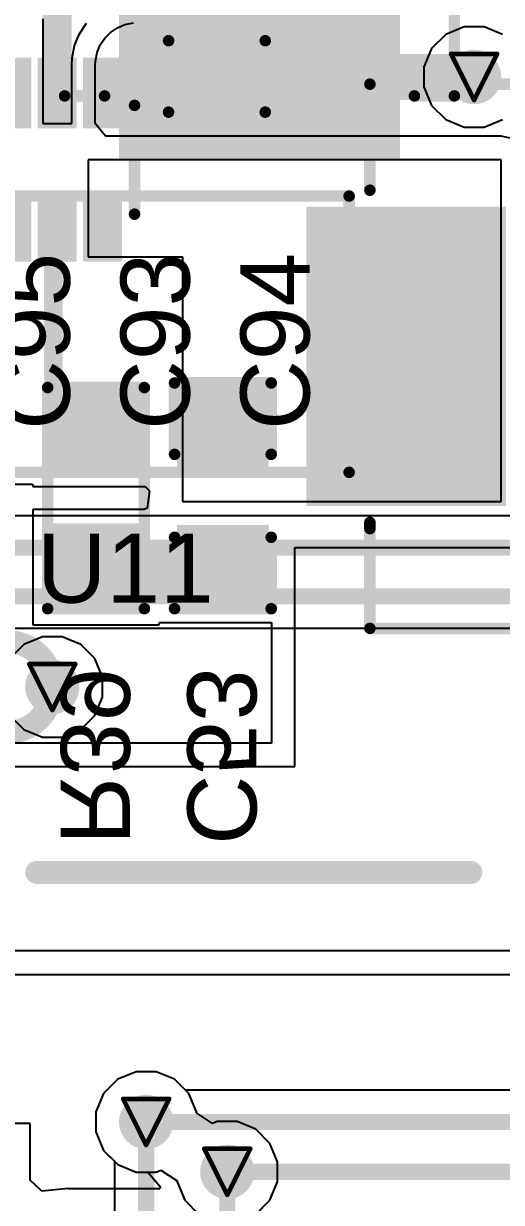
# Model space of a CAD drawing. Header units: inches. Extents: x 0 to 211, y 0 to 201.
# Drawn here: x 0.318 to 0.525, y 2.731 to 3.242 of the extents above; entities that cross this region are included whole.
import ezdxf

# ---------------------------------------------------------------- set-up
doc = ezdxf.new("R2010")
doc.units = ezdxf.units.IN
doc.header["$MEASUREMENT"] = 0
for name, color, linetype in [('Bottom Layer', 5, 'Continuous'), ('Bottom Overlay', 54, 'Continuous'), ('Bottom Paste', 16, 'Continuous'), ('Bottom Solder', 6, 'Continuous'), ('Drill Drawing', 1, 'Continuous'), ('Layer 1', 16, 'Continuous'), ('Layer 2', 76, 'Continuous'), ('Top Layer', 1, 'Continuous'), ('Top Overlay', 2, 'Continuous'), ('Top Paste', 8, 'Continuous'), ('Top Solder', 216, 'Continuous'), ('Via Holes', 16, 'Continuous')]:
    doc.layers.add(name, color=color, linetype=linetype)
doc.styles.add('Arial', font='', dxfattribs={"height": 0.2})
doc.styles.get('Arial').set_extended_font_data('Arial')

# ---------------------------------------------------------------- blocks, each defined once
blk = doc.blocks.new('SOT_583_B_4')
at = {"layer": 'Bottom Layer'}
for points in [[(-0.042126, 0.0358268), (-0.015748, 0.0358268), (-0.015748, 0.0232284), (-0.042126, 0.0232284)], [(0.015748, 0.0358268), (0.042126, 0.0358268), (0.042126, 0.0232284), (0.015748, 0.0232284)], [(-0.0421259, 0.0161417), (-0.0157479, 0.0161417), (-0.0157479, 0.0035433), (-0.0421259, 0.0035433)], [(0.0157481, 0.0161417), (0.0421261, 0.0161417), (0.0421261, 0.0035433), (0.0157481, 0.0035433)], [(-0.0421259, -0.0035433), (-0.0157479, -0.0035433), (-0.0157479, -0.0161417), (-0.0421259, -0.0161417)], [(0.0157481, -0.0035433), (0.0421261, -0.0035433), (0.0421261, -0.0161417), (0.0157481, -0.0161417)], [(-0.042126, -0.0232284), (-0.015748, -0.0232284), (-0.015748, -0.0358268), (-0.042126, -0.0358268)], [(0.015748, -0.0232284), (0.042126, -0.0232284), (0.042126, -0.0358268), (0.015748, -0.0358268)]]:
    blk.add_hatch(color=5, dxfattribs=at).paths.add_polyline_path(points)
at = {"layer": 'Bottom Paste'}
for points in [[(-0.042126, 0.0358268), (-0.015748, 0.0358268), (-0.015748, 0.0232284), (-0.042126, 0.0232284)], [(0.015748, 0.0358268), (0.042126, 0.0358268), (0.042126, 0.0232284), (0.015748, 0.0232284)], [(-0.0421259, 0.0161417), (-0.0157479, 0.0161417), (-0.0157479, 0.0035433), (-0.0421259, 0.0035433)], [(0.0157481, 0.0161417), (0.0421261, 0.0161417), (0.0421261, 0.0035433), (0.0157481, 0.0035433)], [(-0.0421259, -0.0035433), (-0.0157479, -0.0035433), (-0.0157479, -0.0161417), (-0.0421259, -0.0161417)], [(0.0157481, -0.0035433), (0.0421261, -0.0035433), (0.0421261, -0.0161417), (0.0157481, -0.0161417)], [(-0.042126, -0.0232284), (-0.015748, -0.0232284), (-0.015748, -0.0358268), (-0.042126, -0.0358268)], [(0.015748, -0.0232284), (0.042126, -0.0232284), (0.042126, -0.0358268), (0.015748, -0.0358268)]]:
    blk.add_hatch(color=16, dxfattribs=at).paths.add_polyline_path(points)
at = {"layer": 'Bottom Solder'}
for points in [[(-0.0442914, 0.0379922), (-0.0135826, 0.0379922), (-0.0135826, 0.021063), (-0.0442914, 0.021063)], [(0.0135826, 0.0379922), (0.0442914, 0.0379922), (0.0442914, 0.021063), (0.0135826, 0.021063)], [(-0.0442913, 0.0183071), (-0.0135825, 0.0183071), (-0.0135825, 0.0013779), (-0.0442913, 0.0013779)], [(0.0135827, 0.0183071), (0.0442915, 0.0183071), (0.0442915, 0.0013779), (0.0135827, 0.0013779)], [(-0.0442913, -0.0013779), (-0.0135825, -0.0013779), (-0.0135825, -0.0183071), (-0.0442913, -0.0183071)], [(0.0135827, -0.0013779), (0.0442915, -0.0013779), (0.0442915, -0.0183071), (0.0135827, -0.0183071)], [(-0.0442914, -0.021063), (-0.0135826, -0.021063), (-0.0135826, -0.0379922), (-0.0442914, -0.0379922)], [(0.0135826, -0.021063), (0.0442914, -0.021063), (0.0442914, -0.0379922), (0.0135826, -0.0379922)]]:
    blk.add_hatch(color=6, dxfattribs=at).paths.add_polyline_path(points)
at = {"layer": 'Bottom Overlay'}
for points in [[(0.0236219, 0.0434252, 0.005, 0.005, 0), (-0.023622, 0.0434252, 0.005, 0.005, 0)], [(-0.052, -0.035, 0.005, 0.005, 0), (-0.052, -0.025, 0.005, 0.005, 0)], [(-0.047, -0.03, 0.005, 0.005, 0), (-0.052, -0.025, 0.005, 0.005, 0)], [(-0.052, -0.035, 0.005, 0.005, 0), (-0.047, -0.03, 0.005, 0.005, 0)], [(0.0236219, -0.0434252, 0.005, 0.005, 0), (-0.023622, -0.0434252, 0.005, 0.005, 0)]]:
    blk.add_lwpolyline(points, format="xyseb", dxfattribs=at)
for points in [[(-0.024872, 0.0434252, 0.0025, 0.0025, 1), (-0.022372, 0.0434252, 0.0025, 0.0025, 1)], [(0.0223719, 0.0434252, 0.0025, 0.0025, 1), (0.0248719, 0.0434252, 0.0025, 0.0025, 1)], [(-0.05325, -0.025, 0.0025, 0.0025, 1), (-0.05075, -0.025, 0.0025, 0.0025, 1)], [(-0.05325, -0.025, 0.0025, 0.0025, 1), (-0.05075, -0.025, 0.0025, 0.0025, 1)], [(-0.04825, -0.03, 0.0025, 0.0025, 1), (-0.04575, -0.03, 0.0025, 0.0025, 1)], [(-0.04825, -0.03, 0.0025, 0.0025, 1), (-0.04575, -0.03, 0.0025, 0.0025, 1)], [(-0.05325, -0.035, 0.0025, 0.0025, 1), (-0.05075, -0.035, 0.0025, 0.0025, 1)], [(-0.05325, -0.035, 0.0025, 0.0025, 1), (-0.05075, -0.035, 0.0025, 0.0025, 1)], [(-0.024872, -0.0434252, 0.0025, 0.0025, 1), (-0.022372, -0.0434252, 0.0025, 0.0025, 1)], [(0.0223719, -0.0434252, 0.0025, 0.0025, 1), (0.0248719, -0.0434252, 0.0025, 0.0025, 1)]]:
    blk.add_lwpolyline(points, format="xyseb", close=True, dxfattribs=at)
blk = doc.blocks.new('C____D_26')
at = {"layer": 'Top Layer'}
for points in [[(-0.1673228, 0.0570866), (-0.0728346, 0.0570866), (-0.0728346, -0.0570866), (-0.1673228, -0.0570866)], [(0.0728346, 0.0570866), (0.1673228, 0.0570866), (0.1673228, -0.0570866), (0.0728346, -0.0570866)]]:
    blk.add_hatch(color=1, dxfattribs=at).paths.add_polyline_path(points)
at = {"layer": 'Top Paste'}
for points in [[(-0.1673228, 0.0570866), (-0.0728346, 0.0570866), (-0.0728346, -0.0570866), (-0.1673228, -0.0570866)], [(0.0728346, 0.0570866), (0.1673228, 0.0570866), (0.1673228, -0.0570866), (0.0728346, -0.0570866)]]:
    blk.add_hatch(color=8, dxfattribs=at).paths.add_polyline_path(points)
at = {"layer": 'Top Solder'}
for points in [[(-0.1713228, 0.0610866), (-0.0688346, 0.0610866), (-0.0688346, -0.0610866), (-0.1713228, -0.0610866)], [(0.0688346, 0.0610866), (0.1713228, 0.0610866), (0.1713228, -0.0610866), (0.0688346, -0.0610866)]]:
    blk.add_hatch(color=216, dxfattribs=at).paths.add_polyline_path(points)
at = {"layer": 'Top Overlay'}
for points in [[(0.1437008, 0.0846457, 0.005, 0.005, 0), (-0.1437008, 0.0846457, 0.005, 0.005, 0)], [(-0.1437008, 0.0672992, 0.005, 0.005, 0), (-0.1437008, 0.0846457, 0.005, 0.005, 0)], [(0.1437008, 0.0672992, 0.005, 0.005, 0), (0.1437008, 0.0846457, 0.005, 0.005, 0)], [(-0.1437008, -0.0846457, 0.005, 0.005, 0), (-0.1437008, -0.0672992, 0.005, 0.005, 0)], [(0.1437008, -0.0846457, 0.005, 0.005, 0), (0.1437008, -0.0672992, 0.005, 0.005, 0)], [(0.1437008, -0.0846457, 0.005, 0.005, 0), (-0.1437008, -0.0846457, 0.005, 0.005, 0)]]:
    blk.add_lwpolyline(points, format="xyseb", dxfattribs=at)
for points in [[(-0.1449508, 0.0846457, 0.0025, 0.0025, 1), (-0.1424508, 0.0846457, 0.0025, 0.0025, 1)], [(-0.1449508, 0.0846457, 0.0025, 0.0025, 1), (-0.1424508, 0.0846457, 0.0025, 0.0025, 1)], [(0.1424508, 0.0846457, 0.0025, 0.0025, 1), (0.1449508, 0.0846457, 0.0025, 0.0025, 1)], [(0.1424508, 0.0846457, 0.0025, 0.0025, 1), (0.1449508, 0.0846457, 0.0025, 0.0025, 1)], [(-0.1449508, 0.0672992, 0.0025, 0.0025, 1), (-0.1424508, 0.0672992, 0.0025, 0.0025, 1)], [(0.1424508, 0.0672992, 0.0025, 0.0025, 1), (0.1449508, 0.0672992, 0.0025, 0.0025, 1)], [(-0.1449508, -0.0672992, 0.0025, 0.0025, 1), (-0.1424508, -0.0672992, 0.0025, 0.0025, 1)], [(0.1424508, -0.0672992, 0.0025, 0.0025, 1), (0.1449508, -0.0672992, 0.0025, 0.0025, 1)], [(-0.1449508, -0.0846457, 0.0025, 0.0025, 1), (-0.1424508, -0.0846457, 0.0025, 0.0025, 1)], [(-0.1449508, -0.0846457, 0.0025, 0.0025, 1), (-0.1424508, -0.0846457, 0.0025, 0.0025, 1)], [(0.1424508, -0.0846457, 0.0025, 0.0025, 1), (0.1449508, -0.0846457, 0.0025, 0.0025, 1)], [(0.1424508, -0.0846457, 0.0025, 0.0025, 1), (0.1449508, -0.0846457, 0.0025, 0.0025, 1)]]:
    blk.add_lwpolyline(points, format="xyseb", close=True, dxfattribs=at)
blk = doc.blocks.new('R___0603_B_159')
at = {"layer": 'Bottom Layer'}
for points in [[(-0.045, -0.0175), (-0.045, 0.0175), (-0.015, 0.0175), (-0.015, -0.0175)], [(0.015, -0.0175), (0.015, 0.0175), (0.045, 0.0175), (0.045, -0.0175)]]:
    blk.add_hatch(color=5, dxfattribs=at).paths.add_polyline_path(points)
at = {"layer": 'Bottom Paste'}
for points in [[(-0.045, -0.0175), (-0.045, 0.0175), (-0.015, 0.0175), (-0.015, -0.0175)], [(0.015, -0.0175), (0.015, 0.0175), (0.045, 0.0175), (0.045, -0.0175)]]:
    blk.add_hatch(color=16, dxfattribs=at).paths.add_polyline_path(points)
at = {"layer": 'Bottom Solder'}
for points in [[(-0.049, -0.0215), (-0.049, 0.0215), (-0.011, 0.0215), (-0.011, -0.0215)], [(0.011, -0.0215), (0.011, 0.0215), (0.049, 0.0215), (0.049, -0.0215)]]:
    blk.add_hatch(color=6, dxfattribs=at).paths.add_polyline_path(points)
at = {"layer": 'Bottom Overlay'}
for points in [[(-0.048, -0.021, 0.005, 0.005, 0), (-0.048, 0.021, 0.005, 0.005, 0)], [(0.048, 0.021, 0.005, 0.005, 0), (-0.048, 0.021, 0.005, 0.005, 0)], [(0.048, -0.021, 0.005, 0.005, 0), (0.048, 0.021, 0.005, 0.005, 0)], [(0.048, -0.021, 0.005, 0.005, 0), (-0.048, -0.021, 0.005, 0.005, 0)]]:
    blk.add_lwpolyline(points, format="xyseb", dxfattribs=at)
for points in [[(-0.04925, 0.021, 0.0025, 0.0025, 1), (-0.04675, 0.021, 0.0025, 0.0025, 1)], [(-0.04925, 0.021, 0.0025, 0.0025, 1), (-0.04675, 0.021, 0.0025, 0.0025, 1)], [(0.04675, 0.021, 0.0025, 0.0025, 1), (0.04925, 0.021, 0.0025, 0.0025, 1)], [(0.04675, 0.021, 0.0025, 0.0025, 1), (0.04925, 0.021, 0.0025, 0.0025, 1)], [(-0.04925, -0.021, 0.0025, 0.0025, 1), (-0.04675, -0.021, 0.0025, 0.0025, 1)], [(-0.04925, -0.021, 0.0025, 0.0025, 1), (-0.04675, -0.021, 0.0025, 0.0025, 1)], [(0.04675, -0.021, 0.0025, 0.0025, 1), (0.04925, -0.021, 0.0025, 0.0025, 1)], [(0.04675, -0.021, 0.0025, 0.0025, 1), (0.04925, -0.021, 0.0025, 0.0025, 1)]]:
    blk.add_lwpolyline(points, format="xyseb", close=True, dxfattribs=at)
blk = doc.blocks.new('ETQP3M6R8KVN_B_222')
at = {"layer": 'Bottom Layer'}
for points in [[(-0.1515665, 0.062992), (-0.0688895, 0.062992), (-0.0688895, -0.062992), (-0.1515665, -0.062992)], [(0.0688895, 0.062992), (0.1515665, 0.062992), (0.1515665, -0.062992), (0.0688895, -0.062992)]]:
    blk.add_hatch(color=5, dxfattribs=at).paths.add_polyline_path(points)
at = {"layer": 'Bottom Paste'}
for points in [[(-0.1515665, 0.062992), (-0.0688895, 0.062992), (-0.0688895, -0.062992), (-0.1515665, -0.062992)], [(0.0688895, 0.062992), (0.1515665, 0.062992), (0.1515665, -0.062992), (0.0688895, -0.062992)]]:
    blk.add_hatch(color=16, dxfattribs=at).paths.add_polyline_path(points)
at = {"layer": 'Bottom Solder'}
for points in [[(-0.1535665, 0.064992), (-0.0668895, 0.064992), (-0.0668895, -0.064992), (-0.1535665, -0.064992)], [(0.0668895, 0.064992), (0.1535665, 0.064992), (0.1535665, -0.064992), (0.0668895, -0.064992)]]:
    blk.add_hatch(color=6, dxfattribs=at).paths.add_polyline_path(points)
at = {"layer": 'Bottom Overlay'}
for p, q in [((0.0157479, -0.055118), (0.0157479, 0.023622)), ((0.0157479, 0.023622), (0.055118, 0.023622)), ((0.055118, 0.023622), (0.055118, -0.055118)), ((0.055118, -0.055118), (0.0157479, -0.055118))]:
    blk.add_line(p, q, dxfattribs=at)
for points in [[(-0.125984, 0.11811, 0.005, 0.005, 0), (0.1259841, 0.11811, 0.005, 0.005, 0)], [(-0.125984, 0.072092, 0.005, 0.005, 0), (-0.125984, 0.11811, 0.005, 0.005, 0)], [(0.125984, 0.072092, 0.005, 0.005, 0), (0.1259841, 0.11811, 0.005, 0.005, 0)], [(-0.125984, -0.11811, 0.005, 0.005, 0), (-0.1259839, -0.0720919, 0.005, 0.005, 0)], [(-0.1259839, -0.0748029, 0.005, 0.005, 0), (-0.1259839, -0.0720919, 0.005, 0.005, 0)], [(0.125984, -0.11811, 0.005, 0.005, 0), (0.125984, -0.072092, 0.005, 0.005, 0)], [(-0.125984, -0.11811, 0.005, 0.005, 0), (0.125984, -0.11811, 0.005, 0.005, 0)]]:
    blk.add_lwpolyline(points, format="xyseb", dxfattribs=at)
for points in [[(-0.127234, 0.11811, 0.0025, 0.0025, 1), (-0.124734, 0.11811, 0.0025, 0.0025, 1)], [(-0.127234, 0.11811, 0.0025, 0.0025, 1), (-0.124734, 0.11811, 0.0025, 0.0025, 1)], [(0.1247341, 0.11811, 0.0025, 0.0025, 1), (0.1272341, 0.11811, 0.0025, 0.0025, 1)], [(0.1247341, 0.11811, 0.0025, 0.0025, 1), (0.1272341, 0.11811, 0.0025, 0.0025, 1)], [(-0.127234, 0.072092, 0.0025, 0.0025, 1), (-0.124734, 0.072092, 0.0025, 0.0025, 1)], [(0.124734, 0.072092, 0.0025, 0.0025, 1), (0.127234, 0.072092, 0.0025, 0.0025, 1)], [(-0.1272339, -0.0720919, 0.0025, 0.0025, 1), (-0.1247339, -0.0720919, 0.0025, 0.0025, 1)], [(-0.1272339, -0.0720919, 0.0025, 0.0025, 1), (-0.1247339, -0.0720919, 0.0025, 0.0025, 1)], [(0.124734, -0.072092, 0.0025, 0.0025, 1), (0.127234, -0.072092, 0.0025, 0.0025, 1)], [(-0.1272339, -0.0748029, 0.0025, 0.0025, 1), (-0.1247339, -0.0748029, 0.0025, 0.0025, 1)], [(-0.127234, -0.11811, 0.0025, 0.0025, 1), (-0.124734, -0.11811, 0.0025, 0.0025, 1)], [(-0.127234, -0.11811, 0.0025, 0.0025, 1), (-0.124734, -0.11811, 0.0025, 0.0025, 1)], [(0.124734, -0.11811, 0.0025, 0.0025, 1), (0.127234, -0.11811, 0.0025, 0.0025, 1)], [(0.124734, -0.11811, 0.0025, 0.0025, 1), (0.127234, -0.11811, 0.0025, 0.0025, 1)]]:
    blk.add_lwpolyline(points, format="xyseb", close=True, dxfattribs=at)
blk = doc.blocks.new('C___0603_B_334')
at = {"layer": 'Bottom Layer'}
for points in [[(-0.045, -0.0175), (-0.045, 0.0175), (-0.015, 0.0175), (-0.015, -0.0175)], [(0.015, -0.0175), (0.015, 0.0175), (0.045, 0.0175), (0.045, -0.0175)]]:
    blk.add_hatch(color=5, dxfattribs=at).paths.add_polyline_path(points)
at = {"layer": 'Bottom Paste'}
for points in [[(-0.045, -0.0175), (-0.045, 0.0175), (-0.015, 0.0175), (-0.015, -0.0175)], [(0.015, -0.0175), (0.015, 0.0175), (0.045, 0.0175), (0.045, -0.0175)]]:
    blk.add_hatch(color=16, dxfattribs=at).paths.add_polyline_path(points)
at = {"layer": 'Bottom Solder'}
for points in [[(-0.0473622, -0.0198622), (-0.0473622, 0.0198622), (-0.0126378, 0.0198622), (-0.0126378, -0.0198622)], [(0.0126378, -0.0198622), (0.0126378, 0.0198622), (0.0473622, 0.0198622), (0.0473622, -0.0198622)]]:
    blk.add_hatch(color=6, dxfattribs=at).paths.add_polyline_path(points)
at = {"layer": 'Bottom Overlay'}
for points in [[(-0.049, 0.021, 0.005, 0.005, 0), (-0.018, 0.021, 0.005, 0.005, 0)], [(-0.049, 0.021, 0.005, 0.005, 0), (-0.049, -0.021, 0.005, 0.005, 0)], [(0.018, 0.021, 0.005, 0.005, 0), (0.049, 0.021, 0.005, 0.005, 0)], [(0.049, 0.021, 0.005, 0.005, 0), (0.049, -0.021, 0.005, 0.005, 0)], [(-0.018, -0.0209999, 0.005, 0.005, 0), (-0.049, -0.021, 0.005, 0.005, 0)], [(0.018, -0.021, 0.005, 0.005, 0), (0.049, -0.021, 0.005, 0.005, 0)]]:
    blk.add_lwpolyline(points, format="xyseb", dxfattribs=at)
for points in [[(-0.05025, 0.021, 0.0025, 0.0025, 1), (-0.04775, 0.021, 0.0025, 0.0025, 1)], [(-0.05025, 0.021, 0.0025, 0.0025, 1), (-0.04775, 0.021, 0.0025, 0.0025, 1)], [(-0.01925, 0.021, 0.0025, 0.0025, 1), (-0.01675, 0.021, 0.0025, 0.0025, 1)], [(0.01675, 0.021, 0.0025, 0.0025, 1), (0.01925, 0.021, 0.0025, 0.0025, 1)], [(0.04775, 0.021, 0.0025, 0.0025, 1), (0.05025, 0.021, 0.0025, 0.0025, 1)], [(0.04775, 0.021, 0.0025, 0.0025, 1), (0.05025, 0.021, 0.0025, 0.0025, 1)], [(-0.05025, -0.021, 0.0025, 0.0025, 1), (-0.04775, -0.021, 0.0025, 0.0025, 1)], [(-0.05025, -0.021, 0.0025, 0.0025, 1), (-0.04775, -0.021, 0.0025, 0.0025, 1)], [(-0.01925, -0.0209999, 0.0025, 0.0025, 1), (-0.01675, -0.0209999, 0.0025, 0.0025, 1)], [(0.01675, -0.021, 0.0025, 0.0025, 1), (0.01925, -0.021, 0.0025, 0.0025, 1)], [(0.04775, -0.021, 0.0025, 0.0025, 1), (0.05025, -0.021, 0.0025, 0.0025, 1)], [(0.04775, -0.021, 0.0025, 0.0025, 1), (0.05025, -0.021, 0.0025, 0.0025, 1)]]:
    blk.add_lwpolyline(points, format="xyseb", close=True, dxfattribs=at)
blk = doc.blocks.new('C___0603_B_338')
at = {"layer": 'Bottom Layer'}
for points in [[(-0.045, -0.0175), (-0.045, 0.0175), (-0.015, 0.0175), (-0.015, -0.0175)], [(0.015, -0.0175), (0.015, 0.0175), (0.045, 0.0175), (0.045, -0.0175)]]:
    blk.add_hatch(color=5, dxfattribs=at).paths.add_polyline_path(points)
at = {"layer": 'Bottom Paste'}
for points in [[(-0.045, -0.0175), (-0.045, 0.0175), (-0.015, 0.0175), (-0.015, -0.0175)], [(0.015, -0.0175), (0.015, 0.0175), (0.045, 0.0175), (0.045, -0.0175)]]:
    blk.add_hatch(color=16, dxfattribs=at).paths.add_polyline_path(points)
at = {"layer": 'Bottom Solder'}
for points in [[(-0.0473622, -0.0198622), (-0.0473622, 0.0198622), (-0.0126378, 0.0198622), (-0.0126378, -0.0198622)], [(0.0126378, -0.0198622), (0.0126378, 0.0198622), (0.0473622, 0.0198622), (0.0473622, -0.0198622)]]:
    blk.add_hatch(color=6, dxfattribs=at).paths.add_polyline_path(points)
at = {"layer": 'Bottom Overlay'}
for points in [[(-0.049, 0.0209999, 0.005, 0.005, 0), (-0.049, -0.0209999, 0.005, 0.005, 0)], [(-0.049, 0.0209999, 0.005, 0.005, 0), (-0.018, 0.0209999, 0.005, 0.005, 0)], [(0.0180001, 0.0209999, 0.005, 0.005, 0), (0.0490001, 0.0209999, 0.005, 0.005, 0)], [(0.0490001, 0.0209999, 0.005, 0.005, 0), (0.0490001, -0.0209999, 0.005, 0.005, 0)], [(-0.049, -0.0209999, 0.005, 0.005, 0), (-0.0179999, -0.021, 0.005, 0.005, 0)], [(0.0490001, -0.0209999, 0.005, 0.005, 0), (0.018, -0.021, 0.005, 0.005, 0)]]:
    blk.add_lwpolyline(points, format="xyseb", dxfattribs=at)
for points in [[(-0.05025, 0.0209999, 0.0025, 0.0025, 1), (-0.04775, 0.0209999, 0.0025, 0.0025, 1)], [(-0.05025, 0.0209999, 0.0025, 0.0025, 1), (-0.04775, 0.0209999, 0.0025, 0.0025, 1)], [(-0.01925, 0.0209999, 0.0025, 0.0025, 1), (-0.01675, 0.0209999, 0.0025, 0.0025, 1)], [(0.0167501, 0.0209999, 0.0025, 0.0025, 1), (0.0192501, 0.0209999, 0.0025, 0.0025, 1)], [(0.0477501, 0.0209999, 0.0025, 0.0025, 1), (0.0502501, 0.0209999, 0.0025, 0.0025, 1)], [(0.0477501, 0.0209999, 0.0025, 0.0025, 1), (0.0502501, 0.0209999, 0.0025, 0.0025, 1)], [(-0.05025, -0.0209999, 0.0025, 0.0025, 1), (-0.04775, -0.0209999, 0.0025, 0.0025, 1)], [(-0.05025, -0.0209999, 0.0025, 0.0025, 1), (-0.04775, -0.0209999, 0.0025, 0.0025, 1)], [(-0.0192499, -0.021, 0.0025, 0.0025, 1), (-0.0167499, -0.021, 0.0025, 0.0025, 1)], [(0.01675, -0.021, 0.0025, 0.0025, 1), (0.01925, -0.021, 0.0025, 0.0025, 1)], [(0.0477501, -0.0209999, 0.0025, 0.0025, 1), (0.0502501, -0.0209999, 0.0025, 0.0025, 1)], [(0.0477501, -0.0209999, 0.0025, 0.0025, 1), (0.0502501, -0.0209999, 0.0025, 0.0025, 1)]]:
    blk.add_lwpolyline(points, format="xyseb", close=True, dxfattribs=at)

msp = doc.modelspace()

# ---------------------------------------------------------------- hatches: boundary and pattern name
at = {"layer": 'Bottom Layer'}
msp.add_hatch(color=5, dxfattribs=at).paths.add_polyline_path([(0.3258283, 3.3068748), (0.3258283, 3.1991048), (0.3384267, 3.1991048), (0.3384267, 3.3068748)])
h = msp.add_hatch(color=5, dxfattribs=at)
edge = h.paths.add_edge_path()
edge.add_arc((0.5132484, 3.2193006), 0.011811, 0, 360)
h = msp.add_hatch(color=5, dxfattribs=at)
edge = h.paths.add_edge_path()
edge.add_arc((0.33, 2.9545099), 0.011811, 0, 360)
h = msp.add_hatch(color=5, dxfattribs=at)
edge = h.paths.add_edge_path()
edge.add_arc((0.3707561, 2.7657497), 0.011811, 0, 360)
h = msp.add_hatch(color=5, dxfattribs=at)
edge = h.paths.add_edge_path()
edge.add_arc((0.4060002, 2.7440962), 0.011811, 0, 360)
at = {"layer": 'Layer 1'}
h = msp.add_hatch(color=16, dxfattribs=at)
edge = h.paths.add_edge_path()
edge.add_arc((0.5132484, 3.2193006), 0.011811, 0, 360)
h = msp.add_hatch(color=16, dxfattribs=at)
edge = h.paths.add_edge_path()
edge.add_arc((0.33, 2.9545099), 0.011811, 0, 360)
h = msp.add_hatch(color=16, dxfattribs=at)
edge = h.paths.add_edge_path()
edge.add_arc((0.3707561, 2.7657497), 0.011811, 0, 360)
h = msp.add_hatch(color=16, dxfattribs=at)
edge = h.paths.add_edge_path()
edge.add_arc((0.4060002, 2.7440962), 0.011811, 0, 360)
at = {"layer": 'Layer 2'}
h = msp.add_hatch(color=76, dxfattribs=at)
edge = h.paths.add_edge_path()
edge.add_arc((0.5132484, 3.2193006), 0.011811, 0, 360)
h = msp.add_hatch(color=76, dxfattribs=at)
edge = h.paths.add_edge_path()
edge.add_arc((0.33, 2.9545099), 0.011811, 0, 360)
h = msp.add_hatch(color=76, dxfattribs=at)
edge = h.paths.add_edge_path()
edge.add_arc((0.3707561, 2.7657497), 0.011811, 0, 360)
h = msp.add_hatch(color=76, dxfattribs=at)
edge = h.paths.add_edge_path()
edge.add_arc((0.4060002, 2.7440962), 0.011811, 0, 360)
at = {"layer": 'Top Layer'}
h = msp.add_hatch(color=1, dxfattribs=at)
edge = h.paths.add_edge_path()
edge.add_arc((0.5132484, 3.2193006), 0.011811, 0, 360)
h = msp.add_hatch(color=1, dxfattribs=at)
edge = h.paths.add_edge_path()
edge.add_arc((0.33, 2.9545099), 0.011811, 0, 360)
h = msp.add_hatch(color=1, dxfattribs=at)
edge = h.paths.add_edge_path()
edge.add_arc((0.3707561, 2.7657497), 0.011811, 0, 360)
h = msp.add_hatch(color=1, dxfattribs=at)
edge = h.paths.add_edge_path()
edge.add_arc((0.4060002, 2.7440962), 0.011811, 0, 360)
at = {"layer": 'Via Holes'}
h = msp.add_hatch(color=7, dxfattribs=at)
edge = h.paths.add_edge_path()
edge.add_arc((0.5132484, 3.2193006), 0.0059055, 0, 360)
h = msp.add_hatch(color=7, dxfattribs=at)
edge = h.paths.add_edge_path()
edge.add_arc((0.33, 2.9545099), 0.0059055, 0, 360)
h = msp.add_hatch(color=7, dxfattribs=at)
edge = h.paths.add_edge_path()
edge.add_arc((0.3707561, 2.7657497), 0.0059055, 0, 360)
h = msp.add_hatch(color=7, dxfattribs=at)
edge = h.paths.add_edge_path()
edge.add_arc((0.4060002, 2.7440962), 0.0059055, 0, 360)

# ---------------------------------------------------------------- linework, layer by layer
at = {"layer": 'Bottom Layer'}
for p, q in [((0.3258278, 3.2445451), (0.3258281, 3.1991048)), ((0.3417779, 3.2380285), (0.3448694, 3.2426554)), ((0.3553037, 3.2386706), (0.3582604, 3.2406463)), ((0.3582604, 3.2406463), (0.3615461, 3.2420072)), ((0.3615461, 3.2420072), (0.3652802, 3.2427498)), ((0.3396486, 3.2328874), (0.3417779, 3.2380285)), ((0.3508136, 3.2331993), (0.3527891, 3.236156)), ((0.3527891, 3.236156), (0.3553037, 3.2386706)), ((0.3385632, 3.2274297), (0.3396486, 3.2328874)), ((0.34871, 3.2261787), (0.3494529, 3.229914)), ((0.3494529, 3.229914), (0.3508136, 3.2331993)), ((0.3384267, 3.2246473), (0.3385632, 3.2274297)), ((0.3384267, 3.1991048), (0.3384267, 3.2246473)), ((0.3486226, 3.2243965), (0.34871, 3.2261787)), ((0.3486226, 3.1991049), (0.3486226, 3.2243965)), ((0.3258281, 3.1991048), (0.3384267, 3.1991048)), ((0.3531534, 3.1935526), (0.3486226, 3.1991049)), ((0.5250669, 3.1935526), (0.3531534, 3.1935526)), ((0.5289687, 3.1927765), (0.5250669, 3.1935526)), ((0.345513, 3.1833567), (0.3455132, 3.1412307)), ((0.5250669, 3.1833567), (0.345513, 3.1833567)), ((0.5250669, 3.0350656), (0.5250669, 3.1833567)), ((0.3455132, 3.1412307), (0.3865981, 3.1412307)), ((0.3865981, 3.1412307), (0.3865981, 3.0350656)), ((0.2663621, 3.0425064), (0.3213618, 3.0425064)), ((0.3213618, 3.0425064), (0.32148, 3.0415064)), ((0.32148, 3.0415064), (0.3703675, 3.0415064)), ((0.3703675, 3.0415064), (0.3721644, 3.0396377)), ((0.3721644, 3.0396377), (0.3712183, 3.0321958)), ((0.3865981, 3.0350656), (0.5250669, 3.0350656)), ((0.369973, 3.0315064), (0.32148, 3.0315064)), ((0.32148, 3.0315064), (0.32148, 2.9815064)), ((0.3712183, 3.0321958), (0.369973, 3.0315064)), ((0.4353852, 2.9199997), (0.4353852, 3.015)), ((0.4353852, 3.015), (0.6483702, 3.015)), ((0.32148, 2.9815064), (0.37648, 2.9815064)), ((0.37648, 2.9815064), (0.3765982, 2.9825064)), ((0.3765982, 2.9825064), (0.4251893, 2.9825064)), ((0.4251893, 2.9825064), (0.4251893, 2.9301956)), ((0.4251893, 2.9301956), (0.2622438, 2.9301957)), ((0.0152934, 2.92), (0.4353852, 2.9199997)), ((0.3387158, 2.8399998), (0.2959332, 2.8399998)), ((0.5332119, 2.8399999), (0.3387158, 2.8399998)), ((0.150249, 2.8298039), (0.3387158, 2.8298039)), ((0.3387158, 2.8298039), (0.5332119, 2.829804)), ((0.3584012, 2.7842402), (0.3522656, 2.7781046)), ((0.3664176, 2.7875607), (0.3584012, 2.7842402)), ((0.3750946, 2.7875607), (0.3664176, 2.7875607)), ((0.383111, 2.7842402), (0.3750946, 2.7875607)), ((0.3892466, 2.7781046), (0.383111, 2.7842402)), ((0.3522656, 2.7781046), (0.3489451, 2.7700882)), ((0.3925671, 2.7700882), (0.3892466, 2.7781046)), ((0.3489451, 2.7700882), (0.3489451, 2.7614112)), ((0.3925671, 2.7697169), (0.3925671, 2.7700882)), ((0.3995672, 2.7650396), (0.3925671, 2.7697169)), ((0.4016617, 2.7659072), (0.3995672, 2.7650396)), ((0.4103387, 2.7659072), (0.4016617, 2.7659072)), ((0.4183551, 2.7625867), (0.4103387, 2.7659072)), ((0.3489451, 2.7614112), (0.3522656, 2.7533948)), ((0.4244907, 2.7564511), (0.4183551, 2.7625867)), ((0.3522656, 2.7533948), (0.3569915, 2.7486689)), ((0.4278112, 2.7484347), (0.4244907, 2.7564511)), ((0.3569915, 2.7486689), (0.3569915, 2.4678591)), ((0.4278112, 2.7397577), (0.4278112, 2.7484347)), ((0.4244907, 2.7317413), (0.4278112, 2.7397577)), ((0.4201389, 2.7273895), (0.4244907, 2.7317413))]:
    msp.add_line(p, q, dxfattribs=at)
for points in [[(0.3964984, 3.2230334, 0.02, 0.02, 0), (0.4002312, 3.2193006, 0.02, 0.02, 0)], [(0.4002312, 3.2193006, 0.02, 0.02, 0), (0.5132484, 3.2193006, 0.02, 0.02, 0)], [(0.3900184, 3.2165534, 0.01, 0.01, 0), (0.3964984, 3.2230334, 0.01, 0.01, 0)], [(0.3518124, 3.2152542, 0.01, 0.01, 0), (0.3531116, 3.2165534, 0.01, 0.01, 0)], [(0.3518124, 3.2122937, 0.01, 0.01, 0), (0.3518124, 3.2152542, 0.01, 0.01, 0)], [(0.3531116, 3.2165534, 0.01, 0.01, 0), (0.3900184, 3.2165534, 0.01, 0.01, 0)], [(0.3304415, 3.1527338, 0.008, 0.008, 0), (0.3321273, 3.1544196, 0.008, 0.008, 0)], [(0.3304415, 3.0974728, 0.008, 0.008, 0), (0.3304415, 3.1527338, 0.008, 0.008, 0)], [(0.3304414, 3.0898768, 0.008, 0.008, 0), (0.3304415, 3.0974728, 0.008, 0.008, 0)], [(0.33548, 3.0743283, 0.008, 0.008, -0.1579891971284862), (0.3304414, 3.0898768, 0.008, 0.008, 0)], [(0.33548, 3.0743283, 0.008, 0.008, 0), (0.34898, 3.0665064, 0.008, 0.008, 0)], [(0.4015981, 3.0675064, 0.008, 0.008, 0), (0.4040981, 3.0675064, 0.008, 0.008, 0)], [(0.34898, 3.0065064, 0.02, 0.02, 0), (0.34948, 3.0070064, 0.02, 0.02, 0)], [(0.34948, 3.0070064, 0.02, 0.02, 0), (0.4035981, 3.0070064, 0.02, 0.02, 0)], [(0.4035981, 3.0070064, 0.02, 0.02, 0), (0.4040981, 3.0075064, 0.02, 0.02, 0)], [(0.370756, 2.7657496, 0.007, 0.007, 0), (0.3707561, 2.7657497, 0.007, 0.007, 0)], [(0.370756, 2.4507781, 0.007, 0.007, 0), (0.370756, 2.7657496, 0.007, 0.007, 0)], [(0.4060001, 2.7440961, 0.007, 0.007, 0), (0.4060002, 2.7440962, 0.007, 0.007, 0)], [(0.4060001, 2.4507781, 0.007, 0.007, 0), (0.4060001, 2.7440961, 0.007, 0.007, 0)]]:
    msp.add_lwpolyline(points, format="xyseb", dxfattribs=at)
for points in [[(0.3914984, 3.2230334, 0.01, 0.01, 1), (0.4014984, 3.2230334, 0.01, 0.01, 1)], [(0.3952312, 3.2193006, 0.01, 0.01, 1), (0.4052312, 3.2193006, 0.01, 0.01, 1)], [(0.3952312, 3.2193006, 0.01, 0.01, 1), (0.4052312, 3.2193006, 0.01, 0.01, 1)], [(0.5082484, 3.2193006, 0.01, 0.01, 1), (0.5182484, 3.2193006, 0.01, 0.01, 1)], [(0.3939984, 3.2230334, 0.005, 0.005, 1), (0.3989984, 3.2230334, 0.005, 0.005, 1)], [(0.3493124, 3.2152542, 0.005, 0.005, 1), (0.3543124, 3.2152542, 0.005, 0.005, 1)], [(0.3493124, 3.2152542, 0.005, 0.005, 1), (0.3543124, 3.2152542, 0.005, 0.005, 1)], [(0.3506116, 3.2165534, 0.005, 0.005, 1), (0.3556116, 3.2165534, 0.005, 0.005, 1)], [(0.3506116, 3.2165534, 0.005, 0.005, 1), (0.3556116, 3.2165534, 0.005, 0.005, 1)], [(0.3875184, 3.2165534, 0.005, 0.005, 1), (0.3925184, 3.2165534, 0.005, 0.005, 1)], [(0.3875184, 3.2165534, 0.005, 0.005, 1), (0.3925184, 3.2165534, 0.005, 0.005, 1)], [(0.3493124, 3.2122937, 0.005, 0.005, 1), (0.3543124, 3.2122937, 0.005, 0.005, 1)], [(0.3301273, 3.1544196, 0.004, 0.004, 1), (0.3341273, 3.1544196, 0.004, 0.004, 1)], [(0.3284415, 3.1527338, 0.004, 0.004, 1), (0.3324415, 3.1527338, 0.004, 0.004, 1)], [(0.3284415, 3.1527338, 0.004, 0.004, 1), (0.3324415, 3.1527338, 0.004, 0.004, 1)], [(0.3284415, 3.0974728, 0.004, 0.004, 1), (0.3324415, 3.0974728, 0.004, 0.004, 1)], [(0.3284415, 3.0974728, 0.004, 0.004, 1), (0.3324415, 3.0974728, 0.004, 0.004, 1)], [(0.3284414, 3.0898768, 0.004, 0.004, 1), (0.3324414, 3.0898768, 0.004, 0.004, 1)], [(0.3284414, 3.0898768, 0.004, 0.004, 1), (0.3324414, 3.0898768, 0.004, 0.004, 1)], [(0.33348, 3.0743283, 0.004, 0.004, 1), (0.33748, 3.0743283, 0.004, 0.004, 1)], [(0.33348, 3.0743283, 0.004, 0.004, 1), (0.33748, 3.0743283, 0.004, 0.004, 1)], [(0.34698, 3.0665064, 0.004, 0.004, 1), (0.35098, 3.0665064, 0.004, 0.004, 1)], [(0.3995981, 3.0675064, 0.004, 0.004, 1), (0.4035981, 3.0675064, 0.004, 0.004, 1)], [(0.4020981, 3.0675064, 0.004, 0.004, 1), (0.4060981, 3.0675064, 0.004, 0.004, 1)], [(0.34398, 3.0065064, 0.01, 0.01, 1), (0.35398, 3.0065064, 0.01, 0.01, 1)], [(0.34448, 3.0070064, 0.01, 0.01, 1), (0.35448, 3.0070064, 0.01, 0.01, 1)], [(0.34448, 3.0070064, 0.01, 0.01, 1), (0.35448, 3.0070064, 0.01, 0.01, 1)], [(0.3985981, 3.0070064, 0.01, 0.01, 1), (0.4085981, 3.0070064, 0.01, 0.01, 1)], [(0.3985981, 3.0070064, 0.01, 0.01, 1), (0.4085981, 3.0070064, 0.01, 0.01, 1)], [(0.3990981, 3.0075064, 0.01, 0.01, 1), (0.4090981, 3.0075064, 0.01, 0.01, 1)], [(0.369006, 2.7657496, 0.0035, 0.0035, 1), (0.372506, 2.7657496, 0.0035, 0.0035, 1)], [(0.369006, 2.7657496, 0.0035, 0.0035, 1), (0.372506, 2.7657496, 0.0035, 0.0035, 1)], [(0.3690061, 2.7657497, 0.0035, 0.0035, 1), (0.3725061, 2.7657497, 0.0035, 0.0035, 1)], [(0.4042501, 2.7440961, 0.0035, 0.0035, 1), (0.4077501, 2.7440961, 0.0035, 0.0035, 1)], [(0.4042501, 2.7440961, 0.0035, 0.0035, 1), (0.4077501, 2.7440961, 0.0035, 0.0035, 1)], [(0.4042502, 2.7440962, 0.0035, 0.0035, 1), (0.4077502, 2.7440962, 0.0035, 0.0035, 1)]]:
    msp.add_lwpolyline(points, format="xyseb", close=True, dxfattribs=at)
at = {"layer": 'Drill Drawing'}
for points in [[(0.5032484, 3.2293006, 0.002, 0.002, 0), (0.5232484, 3.2293006, 0.002, 0.002, 0)], [(0.5032484, 3.2293006, 0.002, 0.002, 0), (0.5132484, 3.2093006, 0.002, 0.002, 0)], [(0.5132484, 3.2093006, 0.002, 0.002, 0), (0.5232484, 3.2293006, 0.002, 0.002, 0)], [(0.32, 2.9645099, 0.002, 0.002, 0), (0.34, 2.9645099, 0.002, 0.002, 0)], [(0.32, 2.9645099, 0.002, 0.002, 0), (0.33, 2.9445099, 0.002, 0.002, 0)], [(0.33, 2.9445099, 0.002, 0.002, 0), (0.34, 2.9645099, 0.002, 0.002, 0)], [(0.3607561, 2.7757497, 0.002, 0.002, 0), (0.3807561, 2.7757497, 0.002, 0.002, 0)], [(0.3607561, 2.7757497, 0.002, 0.002, 0), (0.3707561, 2.7557497, 0.002, 0.002, 0)], [(0.3707561, 2.7557497, 0.002, 0.002, 0), (0.3807561, 2.7757497, 0.002, 0.002, 0)], [(0.3960002, 2.7540962, 0.002, 0.002, 0), (0.4160002, 2.7540962, 0.002, 0.002, 0)], [(0.3960002, 2.7540962, 0.002, 0.002, 0), (0.4060002, 2.7340962, 0.002, 0.002, 0)], [(0.4060002, 2.7340962, 0.002, 0.002, 0), (0.4160002, 2.7540962, 0.002, 0.002, 0)]]:
    msp.add_lwpolyline(points, format="xyseb", dxfattribs=at)
for points in [[(0.5027484, 3.2293006, 0.001, 0.001, 1), (0.5037484, 3.2293006, 0.001, 0.001, 1)], [(0.5027484, 3.2293006, 0.001, 0.001, 1), (0.5037484, 3.2293006, 0.001, 0.001, 1)], [(0.5227484, 3.2293006, 0.001, 0.001, 1), (0.5237484, 3.2293006, 0.001, 0.001, 1)], [(0.5227484, 3.2293006, 0.001, 0.001, 1), (0.5237484, 3.2293006, 0.001, 0.001, 1)], [(0.5127484, 3.2093006, 0.001, 0.001, 1), (0.5137484, 3.2093006, 0.001, 0.001, 1)], [(0.5127484, 3.2093006, 0.001, 0.001, 1), (0.5137484, 3.2093006, 0.001, 0.001, 1)], [(0.3195, 2.9645099, 0.001, 0.001, 1), (0.3205, 2.9645099, 0.001, 0.001, 1)], [(0.3195, 2.9645099, 0.001, 0.001, 1), (0.3205, 2.9645099, 0.001, 0.001, 1)], [(0.3395, 2.9645099, 0.001, 0.001, 1), (0.3405, 2.9645099, 0.001, 0.001, 1)], [(0.3395, 2.9645099, 0.001, 0.001, 1), (0.3405, 2.9645099, 0.001, 0.001, 1)], [(0.3295, 2.9445099, 0.001, 0.001, 1), (0.3305, 2.9445099, 0.001, 0.001, 1)], [(0.3295, 2.9445099, 0.001, 0.001, 1), (0.3305, 2.9445099, 0.001, 0.001, 1)], [(0.3602561, 2.7757497, 0.001, 0.001, 1), (0.3612561, 2.7757497, 0.001, 0.001, 1)], [(0.3602561, 2.7757497, 0.001, 0.001, 1), (0.3612561, 2.7757497, 0.001, 0.001, 1)], [(0.3802561, 2.7757497, 0.001, 0.001, 1), (0.3812561, 2.7757497, 0.001, 0.001, 1)], [(0.3802561, 2.7757497, 0.001, 0.001, 1), (0.3812561, 2.7757497, 0.001, 0.001, 1)], [(0.3702561, 2.7557497, 0.001, 0.001, 1), (0.3712561, 2.7557497, 0.001, 0.001, 1)], [(0.3702561, 2.7557497, 0.001, 0.001, 1), (0.3712561, 2.7557497, 0.001, 0.001, 1)], [(0.3955002, 2.7540962, 0.001, 0.001, 1), (0.3965002, 2.7540962, 0.001, 0.001, 1)], [(0.3955002, 2.7540962, 0.001, 0.001, 1), (0.3965002, 2.7540962, 0.001, 0.001, 1)], [(0.4155002, 2.7540962, 0.001, 0.001, 1), (0.4165002, 2.7540962, 0.001, 0.001, 1)], [(0.4155002, 2.7540962, 0.001, 0.001, 1), (0.4165002, 2.7540962, 0.001, 0.001, 1)], [(0.4055002, 2.7340962, 0.001, 0.001, 1), (0.4065002, 2.7340962, 0.001, 0.001, 1)], [(0.4055002, 2.7340962, 0.001, 0.001, 1), (0.4065002, 2.7340962, 0.001, 0.001, 1)]]:
    msp.add_lwpolyline(points, format="xyseb", close=True, dxfattribs=at)
at = {"layer": 'Layer 1'}
for p, q in [((0.3584012, 2.7842402), (0.3522656, 2.7781046)), ((0.3664176, 2.7875607), (0.3584012, 2.7842402)), ((0.3750946, 2.7875607), (0.3664176, 2.7875607)), ((0.383111, 2.7842402), (0.3750946, 2.7875607)), ((0.3892466, 2.7781046), (0.383111, 2.7842402)), ((0.3522656, 2.7781046), (0.3489451, 2.7700882)), ((0.3925671, 2.7700882), (0.3892466, 2.7781046)), ((0.3489451, 2.7700882), (0.3489451, 2.7614112)), ((0.3925671, 2.7697169), (0.3925671, 2.7700882)), ((0.3995672, 2.7650396), (0.3925671, 2.7697169)), ((0.4016617, 2.7659072), (0.3995672, 2.7650396)), ((0.4103387, 2.7659072), (0.4016617, 2.7659072)), ((0.4183551, 2.7625867), (0.4103387, 2.7659072)), ((0.3489451, 2.7614112), (0.3522656, 2.7533948)), ((0.4244907, 2.7564511), (0.4183551, 2.7625867)), ((0.3522656, 2.7533948), (0.3584012, 2.7472592)), ((0.4278112, 2.7484347), (0.4244907, 2.7564511)), ((0.4278112, 2.7397577), (0.4278112, 2.7484347)), ((0.3584012, 2.7472592), (0.3664176, 2.7439387)), ((0.3664176, 2.7439387), (0.3750946, 2.7439387)), ((0.3750946, 2.7439387), (0.3771891, 2.7448063)), ((0.3771891, 2.7448063), (0.3841892, 2.740129)), ((0.3841892, 2.740129), (0.3841892, 2.7397577)), ((0.3841892, 2.7397577), (0.3875097, 2.7317413)), ((0.4244907, 2.7317413), (0.4278112, 2.7397577)), ((0.3875097, 2.7317413), (0.3936453, 2.7256057)), ((0.4183551, 2.7256057), (0.4244907, 2.7317413))]:
    msp.add_line(p, q, dxfattribs=at)
at = {"layer": 'Layer 2'}
for p, q in [((0.5089099, 3.2411116), (0.5008935, 3.2377911)), ((0.5175869, 3.2411116), (0.5089099, 3.2411116)), ((0.5256033, 3.2377911), (0.5175869, 3.2411116)), ((0.5008935, 3.2377911), (0.4947579, 3.2316555)), ((0.4947579, 3.2316555), (0.4914374, 3.2236391)), ((0.4914374, 3.2236391), (0.4914374, 3.2149621)), ((0.4914374, 3.2149621), (0.4947579, 3.2069457)), ((0.4947579, 3.2069457), (0.5008935, 3.2008101)), ((0.5008935, 3.2008101), (0.5089099, 3.1974896)), ((0.5175869, 3.1974896), (0.5256033, 3.2008101)), ((0.5089099, 3.1974896), (0.5175869, 3.1974896)), ((0.3176451, 2.9730004), (0.3115095, 2.9668648)), ((0.3256615, 2.9763209), (0.3176451, 2.9730004)), ((0.3343385, 2.9763209), (0.3256615, 2.9763209)), ((0.3423549, 2.9730004), (0.3343385, 2.9763209)), ((0.3484905, 2.9668648), (0.3423549, 2.9730004)), ((0.351811, 2.9588484), (0.3484905, 2.9668648)), ((0.351811, 2.9501714), (0.351811, 2.9588484)), ((0.3484905, 2.942155), (0.351811, 2.9501714)), ((0.3115095, 2.942155), (0.3176451, 2.9360194)), ((0.3423549, 2.9360194), (0.3484905, 2.942155)), ((0.3176451, 2.9360194), (0.3256615, 2.9326989)), ((0.3256615, 2.9326989), (0.3343385, 2.9326989)), ((0.3343385, 2.9326989), (0.3423549, 2.9360194)), ((0.3584012, 2.7842402), (0.3522656, 2.7781046)), ((0.3664176, 2.7875607), (0.3584012, 2.7842402)), ((0.3750946, 2.7875607), (0.3664176, 2.7875607)), ((0.383111, 2.7842402), (0.3750946, 2.7875607)), ((0.3892466, 2.7781046), (0.383111, 2.7842402)), ((0.3522656, 2.7781046), (0.3489451, 2.7700882)), ((0.3925671, 2.7700882), (0.3892466, 2.7781046)), ((0.3489451, 2.7700882), (0.3489451, 2.7614112)), ((0.3925671, 2.7697169), (0.3925671, 2.7700882)), ((0.3995672, 2.7650396), (0.3925671, 2.7697169)), ((0.4016617, 2.7659072), (0.3995672, 2.7650396)), ((0.4103387, 2.7659072), (0.4016617, 2.7659072)), ((0.4183551, 2.7625867), (0.4103387, 2.7659072)), ((0.3489451, 2.7614112), (0.3522656, 2.7533948)), ((0.4244907, 2.7564511), (0.4183551, 2.7625867)), ((0.3522656, 2.7533948), (0.3584012, 2.7472592)), ((0.4278112, 2.7484347), (0.4244907, 2.7564511)), ((0.4278112, 2.7397577), (0.4278112, 2.7484347)), ((0.3584012, 2.7472592), (0.3664176, 2.7439387)), ((0.3664176, 2.7439387), (0.3750946, 2.7439387)), ((0.3750946, 2.7439387), (0.3771891, 2.7448063)), ((0.3771891, 2.7448063), (0.3841892, 2.740129)), ((0.3841892, 2.740129), (0.3841892, 2.7397577)), ((0.3841892, 2.7397577), (0.3875097, 2.7317413)), ((0.4244907, 2.7317413), (0.4278112, 2.7397577)), ((0.3875097, 2.7317413), (0.3936453, 2.7256057)), ((0.4183551, 2.7256057), (0.4244907, 2.7317413))]:
    msp.add_line(p, q, dxfattribs=at)
at = {"layer": 'Top Layer'}
for p, q in [((0.7919191, 3.0287645), (0.3092427, 3.0287645)), ((0.3092428, 2.9801155), (0.8189191, 2.9801155)), ((0.3584012, 2.7842402), (0.3522656, 2.7781046)), ((0.3664176, 2.7875607), (0.3584012, 2.7842402)), ((0.3750946, 2.7875607), (0.3664176, 2.7875607)), ((0.383111, 2.7842402), (0.3750946, 2.7875607)), ((0.387837, 2.7795142), (0.383111, 2.7842402)), ((0.6781512, 2.7795142), (0.387837, 2.7795142)), ((0.3522656, 2.7781046), (0.3489451, 2.7700882)), ((0.3489451, 2.7700882), (0.3489451, 2.7614112)), ((0.3203112, 2.7650681), (0.2403112, 2.7650681)), ((0.3203112, 2.7404682), (0.3203112, 2.7650681)), ((0.3489451, 2.7614112), (0.3522656, 2.7533948)), ((0.3522656, 2.7533948), (0.3584012, 2.7472592)), ((0.3584012, 2.7472592), (0.3664176, 2.7439387)), ((0.3664176, 2.7439387), (0.3715183, 2.7439387)), ((0.3715183, 2.7439387), (0.3767456, 2.7379296)), ((0.3254979, 2.7357673), (0.3203112, 2.7404682)), ((0.3768715, 2.7374715), (0.3766516, 2.7367466)), ((0.3767456, 2.7379296), (0.3768715, 2.7374715)), ((0.3369959, 2.7368997), (0.3254979, 2.7357673)), ((0.3369959, 2.7367466), (0.3369959, 2.7368997)), ((0.3766516, 2.7367466), (0.3369959, 2.7367466))]:
    msp.add_line(p, q, dxfattribs=at)
for points in [[(0.2731186, 3.015, 0.007, 0.007, 0), (0.809, 3.015, 0.007, 0.007, 0)], [(0.2716838, 2.99388, 0.007, 0.007, 0), (0.836, 2.99388, 0.007, 0.007, 0)], [(0.3103149, 2.974195, 0.01, 0.01, -0.4142135623730951), (0.33, 2.9545099, 0.01, 0.01, 0)], [(0.33, 2.9545099, 0.01, 0.01, -0.4142135623730951), (0.310315, 2.9348249, 0.01, 0.01, 0)], [(0.3707561, 2.7657497, 0.007, 0.007, 0), (1.7750577, 2.7657497, 0.007, 0.007, 0)], [(0.4060002, 2.7440962, 0.007, 0.007, 0), (0.9288023, 2.7440962, 0.007, 0.007, 0)]]:
    msp.add_lwpolyline(points, format="xyseb", dxfattribs=at)
for points in [[(0.3275, 2.9545099, 0.005, 0.005, 1), (0.3325, 2.9545099, 0.005, 0.005, 1)], [(0.3275, 2.9545099, 0.005, 0.005, 1), (0.3325, 2.9545099, 0.005, 0.005, 1)], [(0.3690061, 2.7657497, 0.0035, 0.0035, 1), (0.3725061, 2.7657497, 0.0035, 0.0035, 1)], [(0.4042502, 2.7440962, 0.0035, 0.0035, 1), (0.4077502, 2.7440962, 0.0035, 0.0035, 1)]]:
    msp.add_lwpolyline(points, format="xyseb", close=True, dxfattribs=at)
at = {"layer": 'Top Overlay'}
for points in [[(0.2900556, 3.1676087, 0.005, 0.005, 0), (0.4589476, 3.1676087, 0.005, 0.005, 0)], [(0.4589476, 3.0477022, 0.005, 0.005, 0), (0.4589476, 3.1676087, 0.005, 0.005, 0)], [(0.2900556, 3.0477022, 0.005, 0.005, 0), (0.4589476, 3.0477022, 0.005, 0.005, 0)], [(0.3232304, 2.8740157, 0.01, 0.01, 0), (0.511811, 2.8740157, 0.01, 0.01, 0)]]:
    msp.add_lwpolyline(points, format="xyseb", dxfattribs=at)
for points in [[(0.4576976, 3.1676087, 0.0025, 0.0025, 1), (0.4601976, 3.1676087, 0.0025, 0.0025, 1)], [(0.4576976, 3.1676087, 0.0025, 0.0025, 1), (0.4601976, 3.1676087, 0.0025, 0.0025, 1)], [(0.4576976, 3.0477022, 0.0025, 0.0025, 1), (0.4601976, 3.0477022, 0.0025, 0.0025, 1)], [(0.4576976, 3.0477022, 0.0025, 0.0025, 1), (0.4601976, 3.0477022, 0.0025, 0.0025, 1)], [(0.3207304, 2.8740157, 0.005, 0.005, 1), (0.3257304, 2.8740157, 0.005, 0.005, 1)], [(0.509311, 2.8740157, 0.005, 0.005, 1), (0.514311, 2.8740157, 0.005, 0.005, 1)]]:
    msp.add_lwpolyline(points, format="xyseb", close=True, dxfattribs=at)

# ---------------------------------------------------------------- block references
for name, p, rotation in [('C____D_26', (0.42, 3.3547813), 270), ('C___0603_B_338', (0.4014984, 3.2530334), 90), ('SOT_583_B_4', (0.3222848, 3.1833567), 270), ('R___0603_B_159', (0.34898, 3.0365064), 270), ('C___0603_B_334', (0.4040981, 3.0375064), 90)]:
    msp.add_blockref(name, p, dxfattribs=dict(rotation=rotation))
msp.add_blockref('ETQP3M6R8KVN_B_222', (0.5939564, 3.0980576))

# ---------------------------------------------------------------- texts
at = {"layer": 'Bottom Overlay', "style": 'Arial', "text_generation_flag": 2}
for s, p in [('R39', (0.33369, 2.886013)), ('C53', (0.38869, 2.886013))]:
    msp.add_text(s, height=0.03, rotation=270, dxfattribs=at).set_placement(p)
at = {"layer": 'Top Overlay', "style": 'Arial'}
for s, p in [('C94', (0.4417519, 3.0661024)), ('C95', (0.3375923, 3.0661024)), ('C93', (0.3896721, 3.0661024))]:
    msp.add_text(s, height=0.03, rotation=90, dxfattribs=at).set_placement(p)
msp.add_text('U11', height=0.03, dxfattribs=at).set_placement((0.3232601, 2.9911135))

doc.saveas('drawing.dxf')
